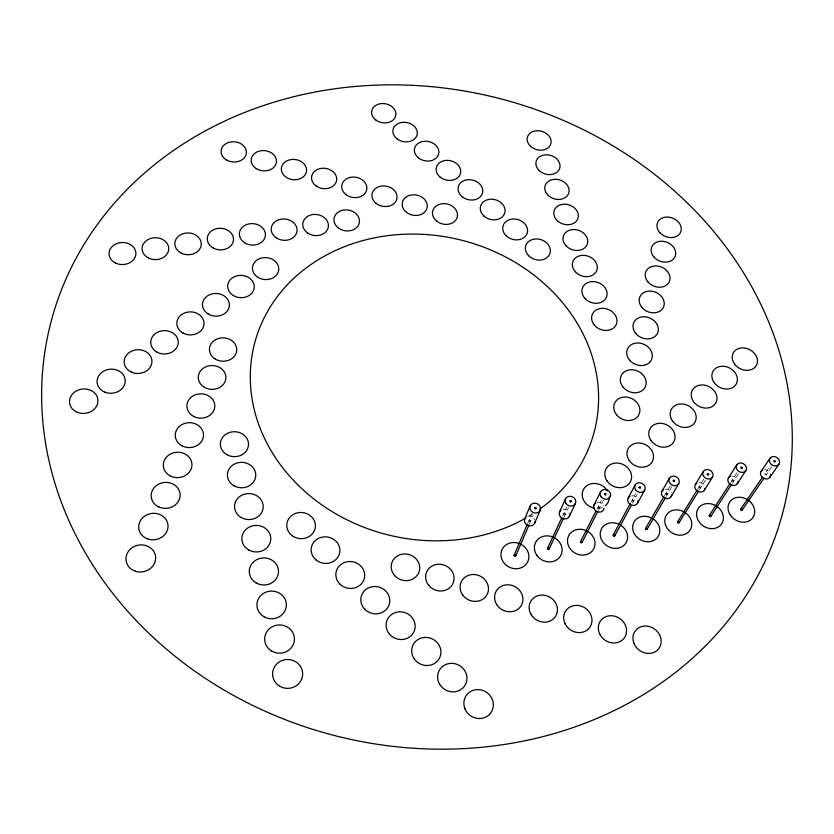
<?xml version="1.0" encoding="UTF-8"?>
<svg xmlns="http://www.w3.org/2000/svg" width="834" height="834" viewBox="0 0 834 834"><rect width="100%" height="100%" fill="white"/><g stroke="black" fill="none" stroke-linecap="round" stroke-linejoin="round"><path stroke-width="0.63" stroke-dasharray="4.17 3.13" d="M527.828 523.012L531.852 513.556M529.517 523.762L533.072 515.475M562.543 516.027L566.901 506.665M564.222 516.809L568.6 507.458M596.873 509.188L601.304 500.39M598.499 510.054L603.493 500.181M771.794 466.779L766.237 474.89L765.977 473.754L764.778 473.795L770.251 465.758M630.858 502.391L635.591 493.634M632.474 503.256L637.228 494.51M664.51 495.625L670.171 485.836M666.085 496.574L671.756 486.785M697.756 489.047L703.771 479.227M699.319 489.985L705.366 480.175M764.809 473.764L765.08 474.973L766.29 474.807M730.72 482.427L737.058 472.649M732.242 483.439L738.59 473.67M764.298 469.698A5.285 4.389 32.4 0 1 770.209 473.41M731.699 476.12A5.296 4.451 31.8 0 1 737.496 479.571M527.547 516.329A5.39 4.806 25 0 1 534.761 519.978M562.887 509.334A5.379 4.743 26.6 0 1 569.236 512.524M597.238 502.568A5.358 4.681 28 0 1 603.566 505.738M631.859 495.782A5.348 4.629 29.2 0 1 637.676 499.305M665.178 489.193A5.327 4.566 30.2 0 1 671.412 492.946M699.403 482.594A5.317 4.504 31 0 1 704.688 486.368M602.544 507.416A13.897 12.124 27.3 0 1 596.039 508.427M532.999 513.692A175.484 151.861 14.2 0 1 527.995 516.767M667.45 493.999C666.053 496.772 665.105 491.143 667.45 493.999M633.777 500.661C632.391 503.455 631.38 497.815 633.777 500.661M599.761 507.395C597.79 510.168 597.697 504.434 599.75 507.447M565.369 514.192C563.544 517.007 563.263 511.221 565.369 514.192M530.612 521.073C528.714 523.992 528.485 518.07 530.612 521.125M731.991 480.603C733.857 483.637 733.899 478.247 732.002 480.561M699.007 487.129C700.894 490.152 700.967 484.773 699.017 487.077"/><path stroke-width="1.25" d="M679.126 522.605L698.642 491.08M561.47 518.341L547.458 548.438L547.98 549.564L549.064 549.199L563.68 517.966M529.027 524.899L515.725 555.955L515.537 555.037M527.338 524.159L514.098 555.236L514.682 556.341L515.766 555.861M549.064 549.199L548.939 548.365M524.701 518.957L530.122 506.061M514.098 555.236L514.995 554.766M534.584 523.272L540.161 510.429A5.484 4.858 24.7 0 0 534.511 503.142A5.484 4.858 24.7 0 0 530.924 510.762A5.484 4.858 24.7 0 0 540.161 510.429M559.593 511.826L565.546 498.878M697.078 490.142L677.51 522.063L677.948 523.147L679.064 522.887M569.33 516.382L575.439 503.507M631.255 505.508L614.658 536.012L614.616 535.115M630.243 503.517L613.126 535.136L613.563 536.199L614.658 536.012M595.705 511.513L580.464 541.756L580.944 542.851L582.038 542.548L597.905 511.221M582.038 542.548L581.632 541.443L580.506 541.673M594.006 505.039L600.595 491.789M547.458 548.438L548.386 548.021M742.124 510.137C742.26 507.187 738.872 510.835 742.104 510.179L764.069 478.059M628.179 498.054L635.143 485.034M731.543 484.512L710.683 516.58L710.776 515.892M637.603 503.09L644.734 490.131M663.874 496.72L645.495 528.548L645.87 529.611L647.017 529.423L665.449 497.669M647.017 529.423L646.798 528.402M661.998 491.163L669.462 478.101M613.146 535.094L614.241 534.803M671.13 496.657L678.751 483.668A5.411 4.618 29.9 0 0 673.851 476.089A5.411 4.618 29.9 0 0 669.712 482.917A5.411 4.618 29.9 0 0 678.751 483.668M695.327 484.596L703.281 471.491M704.449 490.048L712.549 477.027A5.4 4.556 30.7 0 0 707.607 469.5A5.4 4.556 30.7 0 0 703.573 476.277A5.4 4.556 30.7 0 0 712.549 477.027M710.714 516.538L709.609 516.694L709.234 515.6L730.031 483.501M728.322 478.091L736.891 464.715M677.531 522.021L678.48 521.73M737.277 483.751L745.846 470.689A5.379 4.493 31.5 0 0 741.332 463.016A5.379 4.493 31.5 0 0 736.912 469.427A5.379 4.493 31.5 0 0 745.846 470.689M645.516 528.506L646.715 528.339M761.108 471.418L770.001 458.252M740.655 509.209L762.557 477.048M769.918 477.277L778.946 464.184A5.369 4.431 32.1 0 0 774.379 456.563A5.369 4.431 32.1 0 0 770.074 462.922A5.369 4.431 32.1 0 0 778.946 464.184M709.265 515.558L710.161 515.318M770.543 474.869A5.285 4.389 32.4 0 1 763.319 478.163A5.285 4.389 32.4 0 1 762.578 470.147M737.944 481.614A5.296 4.451 31.8 0 1 730.907 484.804A5.296 4.451 31.8 0 1 729.239 477.038M729.969 476.579A5.296 4.451 31.8 0 1 730.23 476.454M534.98 521.813A5.39 4.806 25 0 1 527.495 525.253A5.39 4.806 25 0 1 525.92 517.247M569.685 514.025A5.379 4.743 26.6 0 1 562.637 518.498A5.379 4.743 26.6 0 1 560.907 510.21M604.035 508.427A5.358 4.681 28 0 1 596.644 511.44A5.358 4.681 28 0 1 595.049 503.621M595.528 503.256A5.358 4.681 28 0 1 595.789 503.1M638.052 500.796A5.348 4.629 29.2 0 1 634.132 505.352A5.348 4.629 29.2 0 1 628.138 501.943A5.348 4.629 29.2 0 1 630.066 496.261M671.683 495.031A5.327 4.566 30.2 0 1 664.041 497.731A5.327 4.566 30.2 0 1 663.447 489.767M704.98 488.432A5.317 4.504 31 0 1 697.433 491.111A5.317 4.504 31 0 1 696.755 483.209M520.374 543.997A14.23 12.854 25.8 0 1 523.554 566.557A14.23 12.854 25.8 0 1 501.119 556.726A14.23 12.854 25.8 0 1 519.561 543.643M620.433 525.034A14.115 12.385 30.1 0 1 621.58 546.958A14.115 12.385 30.1 0 1 600.303 535.543A14.115 12.385 30.1 0 1 618.88 524.2M716.74 506.28A14.011 11.926 32.7 0 1 716.896 527.703A14.011 11.926 32.7 0 1 696.557 514.755A14.011 11.926 32.7 0 1 715.999 505.811M685.204 512.629A14.042 12.072 32 0 1 685.121 534.208A14.042 12.072 32 0 1 664.761 521.177A14.042 12.072 32 0 1 684.464 512.149M652.605 518.56A14.074 12.229 31.1 0 1 653.752 540.442A14.074 12.229 31.1 0 1 632.693 528.454A14.074 12.229 31.1 0 1 651.844 518.122M609.279 497.033A13.897 12.124 27.3 0 1 605.255 505.8M594.329 508.187A13.897 12.124 27.3 0 1 584.363 488.036A13.897 12.124 27.3 0 1 607.454 490.903M524.93 518.529A175.484 151.861 14.2 0 1 251.701 396.452A175.484 151.861 14.2 0 1 485.753 247.948A175.484 151.861 14.2 0 1 539.744 509.126M673.205 480.738C675.3 483.762 674.883 478.163 673.205 480.686M639.032 487.431C641.127 490.444 640.981 484.783 639.032 487.431M604.483 494.197C606.516 497.189 606.495 491.674 604.504 494.103M775.349 461.358C773.848 464.038 773.076 458.439 775.349 461.358M571.415 501.286C569.81 504.143 569.028 498.367 571.415 501.286M742.26 467.853C740.801 470.48 739.956 464.924 742.26 467.853M536.126 508.198C534.573 511.086 533.708 505.268 536.126 508.198M708.806 474.4C707.024 477.038 706.732 471.366 708.806 474.452M566.088 503.559A5.463 4.795 26.3 0 0 575.304 503.778A5.463 4.795 26.3 0 0 570.07 496.261A5.463 4.795 26.3 0 0 566.088 503.559M601.064 496.699A5.442 4.733 27.7 0 0 610.207 496.918A5.442 4.733 27.7 0 0 604.931 489.464A5.442 4.733 27.7 0 0 601.064 496.699M635.477 489.631A5.431 4.67 28.9 0 0 644.588 490.382A5.431 4.67 28.9 0 0 639.741 482.75A5.431 4.67 28.9 0 0 635.477 489.631M575.564 272.04A12.739 10.362 19.7 0 0 596.737 270.581A12.739 10.362 19.7 0 0 582.247 255.371A12.739 10.362 19.7 0 0 575.564 272.04M539.4 170.73A12.281 9.685 16.6 0 0 559.624 168.499A12.281 9.685 16.6 0 0 544.831 154.863A12.281 9.685 16.6 0 0 539.4 170.73M530.612 146.357A12.176 9.518 16 0 0 550.701 144.209A12.176 9.518 16 0 0 536.064 130.782A12.176 9.518 16 0 0 530.612 146.357M585.155 298.635A12.864 10.54 20.6 0 0 606.485 297.102A12.864 10.54 20.6 0 0 591.817 281.631A12.864 10.54 20.6 0 0 585.155 298.635M271.717 651.073A14.897 14.126 0.3 0 0 294.444 639.501A14.897 14.126 0.3 0 0 272.509 626.615A14.897 14.126 0.3 0 0 271.717 651.073M233.968 485.774A14.209 12.729 1 0 0 255.777 475.641A14.209 12.729 1 0 0 235.011 463.756A14.209 12.729 1 0 0 233.968 485.774M440.175 177.173A12.427 9.925 13 0 0 460.451 173.462A12.427 9.925 13 0 0 444.616 160.576A12.427 9.925 13 0 0 440.175 177.173M375.998 120.138A12.249 9.601 10.3 0 0 395.754 115.655A12.249 9.601 10.3 0 0 379.501 103.885A12.249 9.601 10.3 0 0 375.998 120.138M389.478 634.153A14.647 13.771 19.4 0 0 414.31 630.911A14.647 13.771 19.4 0 0 398.12 611.927A14.647 13.771 19.4 0 0 389.478 634.153M506.436 236.012A12.625 10.237 16.3 0 0 527.213 233.155A12.625 10.237 16.3 0 0 511.805 219.113A12.625 10.237 16.3 0 0 506.436 236.012M566.15 245.905A12.625 10.185 18.8 0 0 587.157 244.529A12.625 10.185 18.8 0 0 572.833 229.558A12.625 10.185 18.8 0 0 566.15 245.905M256.153 582.935A14.616 13.542 0.6 0 0 278.504 571.968A14.616 13.542 0.6 0 0 257.049 559.489A14.616 13.542 0.6 0 0 256.153 582.935M557.435 220.76A12.51 10.018 18 0 0 577.962 218.352A12.51 10.018 18 0 0 562.835 204.278A12.51 10.018 18 0 0 557.435 220.76M548.334 195.531A12.395 9.852 17.3 0 0 568.715 193.207A12.395 9.852 17.3 0 0 553.755 179.352A12.395 9.852 17.3 0 0 548.334 195.531M241.214 517.518A14.334 12.99 0.9 0 0 263.2 507.114A14.334 12.99 0.9 0 0 242.214 495.031A14.334 12.99 0.9 0 0 241.214 517.518M594.392 325.135A12.99 10.727 21.7 0 0 616.138 324.718A12.99 10.727 21.7 0 0 602.356 308.33A12.99 10.727 21.7 0 0 594.392 325.135M279.744 686.226A15.043 14.439 0 0 0 302.659 674.331A15.043 14.439 0 0 0 280.474 661.226A15.043 14.439 0 0 0 279.744 686.226M154.571 638.646A378.115 329.023 14.2 0 0 780.582 520.479A378.115 329.023 14.2 0 0 315.721 91.917A378.115 329.023 14.2 0 0 154.571 638.646M536.762 555.183A14.188 12.698 27.5 0 0 560.75 555.59A14.188 12.698 27.5 0 0 547.24 535.845A14.188 12.698 27.5 0 0 536.762 555.183M569.455 547.719A14.147 12.541 29 0 0 593.328 549.543A14.147 12.541 29 0 0 580.964 529.298A14.147 12.541 29 0 0 569.455 547.719M729.865 514.328A13.97 11.78 33.3 0 0 752.987 517.507A13.97 11.78 33.3 0 0 741.259 497.398A13.97 11.78 33.3 0 0 729.865 514.328M338.896 228.328A12.812 10.477 9 0 0 359.35 222.49A12.812 10.477 9 0 0 341.898 210.418A12.812 10.477 9 0 0 338.896 228.328M180.78 252.869A13.229 10.884 1.7 0 0 201.255 244.612A13.229 10.884 1.7 0 0 182.125 234.062A13.229 10.884 1.7 0 0 180.78 252.869M213.264 248.032A13.135 10.811 3.2 0 0 233.489 239.838A13.135 10.811 3.2 0 0 214.38 229.35A13.135 10.811 3.2 0 0 213.264 248.032M148.692 258.113A13.334 10.957 0.2 0 0 168.749 248.74A13.334 10.957 0.2 0 0 148.817 239.139A13.334 10.957 0.2 0 0 148.692 258.113M226.858 454.666A14.074 12.468 1.1 0 0 248.501 444.793A14.074 12.468 1.1 0 0 227.943 433.086A14.074 12.468 1.1 0 0 226.858 454.666M244.779 242.85A13.042 10.727 4.7 0 0 265.368 235.772A13.042 10.727 4.7 0 0 247.072 224.398A13.042 10.727 4.7 0 0 244.779 242.85M276.659 238.107A12.958 10.644 6.1 0 0 297.019 231.091A12.958 10.644 6.1 0 0 278.733 219.769A12.958 10.644 6.1 0 0 276.659 238.107M307.6 232.978A12.885 10.571 7.6 0 0 328.283 227.098A12.885 10.571 7.6 0 0 310.832 214.963A12.885 10.571 7.6 0 0 307.6 232.978M115.572 263.044A13.438 11.03 -1.3 0 0 135.9 253.599A13.438 11.03 -1.3 0 0 115.936 243.945A13.438 11.03 -1.3 0 0 115.572 263.044M248.605 549.887A14.47 13.261 0.7 0 0 270.779 539.212A14.47 13.261 0.7 0 0 249.554 526.942A14.47 13.261 0.7 0 0 248.605 549.887M263.857 616.649A14.751 13.834 0.5 0 0 286.396 605.39A14.751 13.834 0.5 0 0 264.701 592.713A14.751 13.834 0.5 0 0 263.857 616.649M528.641 255.684A12.698 10.342 17.5 0 0 549.794 253.89A12.698 10.342 17.5 0 0 535.199 238.993A12.698 10.342 17.5 0 0 528.641 255.684M462.213 196.741A12.489 10.029 14 0 0 482.532 192.946A12.489 10.029 14 0 0 466.529 179.915A12.489 10.029 14 0 0 462.213 196.741M340.282 584.478A14.459 13.438 11 0 0 364.27 578.556A14.459 13.438 11 0 0 346.204 561.96A14.459 13.438 11 0 0 340.282 584.478M439.581 684.141A14.897 14.063 30.4 0 0 465.018 685.339A14.897 14.063 30.4 0 0 452.268 663.343A14.897 14.063 30.4 0 0 439.581 684.141M77.333 412.35A14.272 12.239 -6.8 0 0 97.953 400.059A14.272 12.239 -6.8 0 0 75.925 391.188A14.272 12.239 -6.8 0 0 77.333 412.35M208.156 313.97A13.459 11.342 2.2 0 0 229.329 305.995A13.459 11.342 2.2 0 0 210.304 294.433A13.459 11.342 2.2 0 0 208.156 313.97M233.374 295.549A13.313 11.165 3.7 0 0 254.234 287.73A13.313 11.165 3.7 0 0 235.324 276.315A13.313 11.165 3.7 0 0 233.374 295.549M183.199 333.131A13.605 11.52 0.6 0 0 204.028 323.863A13.605 11.52 0.6 0 0 184.074 313.188A13.605 11.52 0.6 0 0 183.199 333.131M292.411 535.835A14.314 13.083 5.5 0 0 315.283 527.463A14.314 13.083 5.5 0 0 295.59 513.379A14.314 13.083 5.5 0 0 292.411 535.835M672.423 420.826A13.459 11.249 27.6 0 0 694.91 422.306A13.459 11.249 27.6 0 0 682.233 403.979A13.459 11.249 27.6 0 0 672.423 420.826M693.481 401.54A13.354 11.05 27.6 0 0 715.739 403.041A13.354 11.05 27.6 0 0 703.062 384.964A13.354 11.05 27.6 0 0 693.481 401.54M714.175 382.587A13.25 10.842 27.6 0 0 736.214 384.099A13.25 10.842 27.6 0 0 723.537 366.282A13.25 10.842 27.6 0 0 714.175 382.587M734.514 363.958A13.146 10.654 27.6 0 0 756.334 365.49A13.146 10.654 27.6 0 0 743.657 347.924A13.146 10.654 27.6 0 0 734.514 363.958M606.954 480.78A13.782 11.895 27.4 0 0 630.15 482.219A13.782 11.895 27.4 0 0 617.483 463.058A13.782 11.895 27.4 0 0 606.954 480.78M629.17 460.441A13.678 11.676 27.5 0 0 652.125 461.89A13.678 11.676 27.5 0 0 639.449 443.01A13.678 11.676 27.5 0 0 629.17 460.441M650.989 440.456A13.563 11.457 27.6 0 0 673.705 441.926A13.563 11.457 27.6 0 0 661.028 423.318A13.563 11.457 27.6 0 0 650.989 440.456M104.917 392.178A14.095 12.062 -4.8 0 0 125.194 380.116A14.095 12.062 -4.8 0 0 103.322 371.349A14.095 12.062 -4.8 0 0 104.917 392.178M157.073 352.219A13.761 11.697 -1.1 0 0 178.226 342.774A13.761 11.697 -1.1 0 0 158.137 331.974A13.761 11.697 -1.1 0 0 157.073 352.219M131.219 372.037A13.917 11.885 -2.9 0 0 151.965 361.278A13.917 11.885 -2.9 0 0 130.969 351.458A13.917 11.885 -2.9 0 0 131.219 372.037M465.059 709.056A15.043 14.188 36.1 0 0 490.434 713.362A15.043 14.188 36.1 0 0 480.311 689.801A15.043 14.188 36.1 0 0 465.059 709.056M258.154 277.451A13.177 10.988 5 0 0 278.723 269.778A13.177 10.988 5 0 0 259.916 258.509A13.177 10.988 5 0 0 258.154 277.451M397.359 139.101A12.302 9.706 11.1 0 0 417.146 134.524A12.302 9.706 11.1 0 0 400.747 122.629A12.302 9.706 11.1 0 0 397.359 139.101M483.928 216.027A12.552 10.133 15.1 0 0 504.664 213.243A12.552 10.133 15.1 0 0 489.422 199.347A12.552 10.133 15.1 0 0 483.928 216.027M418.366 157.814A12.364 9.81 12 0 0 438.611 154.186A12.364 9.81 12 0 0 422.932 141.426A12.364 9.81 12 0 0 418.366 157.814M316.18 560.031A14.386 13.261 7.9 0 0 339.647 552.848A14.386 13.261 7.9 0 0 320.746 537.503A14.386 13.261 7.9 0 0 316.18 560.031M364.708 609.185A14.553 13.605 14.8 0 0 389.155 604.577A14.553 13.605 14.8 0 0 371.995 586.761A14.553 13.605 14.8 0 0 364.708 609.185M414.071 658.651A14.762 13.917 24.7 0 0 439.351 658.37A14.762 13.917 24.7 0 0 425.476 637.405A14.762 13.917 24.7 0 0 414.071 658.651M182.104 445.856A14.147 12.447 -1.8 0 0 203.517 435.223A14.147 12.447 -1.8 0 0 182.5 424.298A14.147 12.447 -1.8 0 0 182.104 445.856M204.34 387.299A13.813 11.937 0.9 0 0 225.868 378.365A13.813 11.937 0.9 0 0 206.071 366.689A13.813 11.937 0.9 0 0 204.34 387.299M599.823 634.247A14.647 13.115 35.9 0 0 624.27 637.968A14.647 13.115 35.9 0 0 613.178 615.878A14.647 13.115 35.9 0 0 599.823 634.247M530.924 614.241A14.512 13.188 31.1 0 0 555.475 616.514A14.512 13.188 31.1 0 0 543.455 595.142A14.512 13.188 31.1 0 0 530.924 614.241M565.15 623.853A14.574 13.156 33.7 0 0 589.617 627.575A14.574 13.156 33.7 0 0 578.744 605.557A14.574 13.156 33.7 0 0 565.15 623.853M660.121 232.926A12.489 9.872 21.8 0 0 680.7 231.977A12.489 9.872 21.8 0 0 666.502 217.059A12.489 9.872 21.8 0 0 660.121 232.926M394.722 575.637A14.355 13.25 17.1 0 0 418.96 572.155A14.355 13.25 17.1 0 0 402.666 554.11A14.355 13.25 17.1 0 0 394.722 575.637M147.316 538.795A14.699 13.24 -7.6 0 0 167.968 524.888A14.699 13.24 -7.6 0 0 144.814 515.996A14.699 13.24 -7.6 0 0 147.316 538.795M193.717 416.468A13.97 12.187 -0.4 0 0 214.828 406.106A13.97 12.187 -0.4 0 0 194.03 395.358A13.97 12.187 -0.4 0 0 193.717 416.468M158.898 507.009A14.501 12.969 -5.4 0 0 180.113 494.614A14.501 12.969 -5.4 0 0 157.907 484.564A14.501 12.969 -5.4 0 0 158.898 507.009M641.888 307.392A12.875 10.477 23 0 0 663.374 307.412A12.875 10.477 23 0 0 649.874 291.087A12.875 10.477 23 0 0 641.888 307.392M623.05 387.091A13.292 11.123 24.6 0 0 645.245 386.945A13.292 11.123 24.6 0 0 631.411 369.723A13.292 11.123 24.6 0 0 623.05 387.091M635.737 333.412A13.01 10.686 23.4 0 0 657.453 333.381A13.01 10.686 23.4 0 0 643.838 316.774A13.01 10.686 23.4 0 0 635.737 333.412M647.914 281.882A12.75 10.269 22.5 0 0 669.181 281.955A12.75 10.269 22.5 0 0 655.785 265.91A12.75 10.269 22.5 0 0 647.914 281.882M428.666 585.322A14.386 13.25 21 0 0 453.081 583.258A14.386 13.25 21 0 0 437.808 564.274A14.386 13.25 21 0 0 428.666 585.322M496.772 604.629A14.459 13.219 28.1 0 0 521.333 605.442A14.459 13.219 28.1 0 0 508.208 584.79A14.459 13.219 28.1 0 0 496.772 604.629M616.514 414.769A13.438 11.353 25.2 0 0 638.948 414.571A13.438 11.353 25.2 0 0 625 397.026A13.438 11.353 25.2 0 0 616.514 414.769M135.494 571.259A14.897 13.521 -10.2 0 0 155.478 555.851A14.897 13.521 -10.2 0 0 131.449 548.199A14.897 13.521 -10.2 0 0 135.494 571.259M436.797 221.218A12.635 10.258 13.2 0 0 457.282 216.934A12.635 10.258 13.2 0 0 440.884 203.923A12.635 10.258 13.2 0 0 436.797 221.218M316.107 185.972A12.646 10.196 8 0 0 336.54 180.738A12.646 10.196 8 0 0 319.672 168.677A12.646 10.196 8 0 0 316.107 185.972M286.479 177.486A12.666 10.164 6.8 0 0 306.505 171.241A12.666 10.164 6.8 0 0 288.887 160.045A12.666 10.164 6.8 0 0 286.479 177.486M256.247 168.593A12.677 10.144 5.6 0 0 276.398 162.38A12.677 10.144 5.6 0 0 258.863 151.215A12.677 10.144 5.6 0 0 256.247 168.593M226.692 160.086A12.698 10.112 4.5 0 0 246.395 152.903A12.698 10.112 4.5 0 0 228.141 142.635A12.698 10.112 4.5 0 0 226.692 160.086M406.429 212.284A12.635 10.248 11.9 0 0 427.018 208.02A12.635 10.248 11.9 0 0 410.735 195.062A12.635 10.248 11.9 0 0 406.429 212.284M376.092 203.35A12.635 10.227 10.6 0 0 396.786 199.128A12.635 10.227 10.6 0 0 380.596 186.201A12.635 10.227 10.6 0 0 376.092 203.35M346.391 194.885A12.635 10.216 9.3 0 0 366.72 189.62A12.635 10.216 9.3 0 0 349.748 177.517A12.635 10.216 9.3 0 0 346.391 194.885M634.142 643.848A14.72 13.073 37.9 0 0 658.464 649.029A14.72 13.073 37.9 0 0 648.539 626.365A14.72 13.073 37.9 0 0 634.142 643.848M462.682 594.986A14.418 13.24 24.7 0 0 487.202 594.35A14.418 13.24 24.7 0 0 472.993 574.501A14.418 13.24 24.7 0 0 462.682 594.986M629.461 359.975A13.146 10.905 24 0 0 651.417 359.892A13.146 10.905 24 0 0 637.687 342.972A13.146 10.905 24 0 0 629.461 359.975M653.825 256.882A12.614 10.071 22.2 0 0 674.873 257.008A12.614 10.071 22.2 0 0 661.571 241.234A12.614 10.071 22.2 0 0 653.825 256.882M215.464 359.173A13.657 11.697 2 0 0 236.7 350.468A13.657 11.697 2 0 0 217.09 338.969A13.657 11.697 2 0 0 215.464 359.173M171.022 476.287A14.324 12.708 -3.5 0 0 191.935 464.194A14.324 12.708 -3.5 0 0 169.959 454.301A14.324 12.708 -3.5 0 0 171.022 476.287"/></g></svg>
